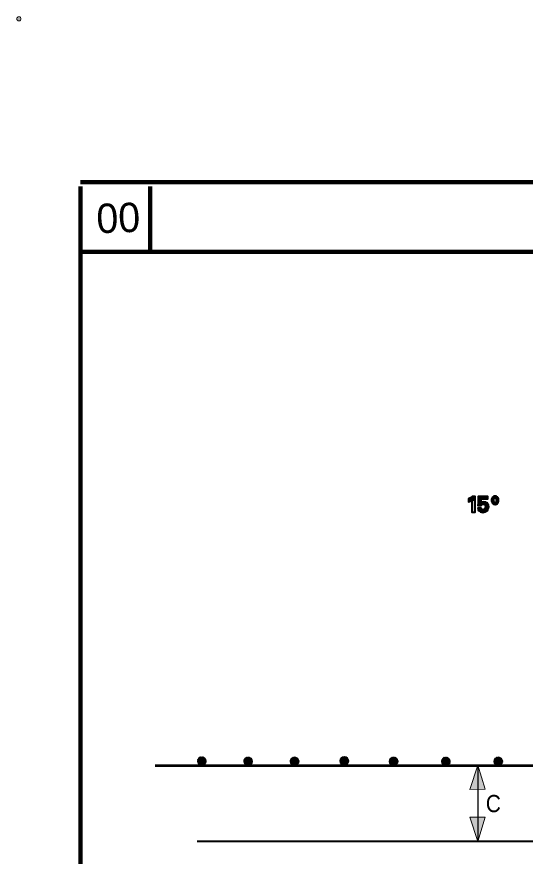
# Model space of a CAD drawing. Extents: x -8731 to 1827, y -68360 to -56618.
# Drawn here: x 231 to 642, y -67843 to -67164 of the extents above; entities that cross this region are included whole.
import ezdxf

# ---------------------------------------------------------------- set-up
doc = ezdxf.new("R2010")
doc.units = 0
doc.header["$LTSCALE"] = 6.7
doc.header["$PDMODE"] = 32
doc.header["$PDSIZE"] = 3.35
doc.layers.add('1', color=7, linetype='Continuous', lineweight=13)
doc.layers.add('3', color=7, linetype='Continuous', lineweight=40)

msp = doc.modelspace()

# ---------------------------------------------------------------- hatches: boundary and pattern name
at = {"layer": '1'}
for points in [[(604.1, -67769.28), (597.6, -67788.98), (609.84, -67788.82)], [(604.1, -67831.06), (597.6, -67811.36), (609.84, -67811.54)]]:
    msp.add_hatch(color=256, dxfattribs=at).paths.add_polyline_path(points)
at = {"layer": '3'}
for points in [[(596.32, -67555.88), (596.32, -67556.28), (597.26, -67555.88), (598.26, -67555.32), (599.24, -67554.68), (601.94, -67554.68), (601.94, -67553.72), (601.94, -67553.22), (601.94, -67552.46), (601.94, -67551.84), (599.48, -67551.84), (598.66, -67552.46), (597.42, -67553.22), (596.32, -67553.72), (596.32, -67554.68), (596.32, -67555.32)], [(604.1, -67558.64), (604.08, -67559.3), (606.76, -67559.3), (607.1, -67558.64), (607.1, -67558.64), (607.1, -67558.64), (607.1, -67558.64), (607.64, -67558.18), (607.76, -67558.16), (608.32, -67558), (612.18, -67558), (611.78, -67557.32), (611.3, -67557), (606.6, -67557), (606.62, -67556.44), (606.62, -67556.4), (606.78, -67553.88), (612, -67553.88), (612, -67551.84), (604.38, -67551.84), (604.3, -67553.88), (604.18, -67556.4), (604.18, -67556.44), (604.18, -67557), (604.16, -67557.32), (604.14, -67558), (604.12, -67558.16), (604.12, -67558.18), (604.1, -67558.64), (604.1, -67558.64)], [(615.18, -67556.18), (615.2, -67556.32), (617.06, -67556.32), (617.02, -67556.18), (616.9, -67555.76), (616.9, -67555.68), (616.84, -67554.98), (616.84, -67554.96), (616.84, -67554.88), (616.84, -67554.82), (616.9, -67554.16), (616.94, -67554.04), (617.06, -67553.62), (617.1, -67553.46), (617.14, -67553.44), (617.14, -67553.44), (617.16, -67553.4), (617.48, -67553.06), (617.56, -67553.04), (617.9, -67552.94), (620.28, -67552.94), (620.02, -67552.48), (619.98, -67552.38), (619.06, -67551.8), (619, -67551.78), (617.9, -67551.62), (616.96, -67551.78), (616.76, -67551.8), (615.92, -67552.38), (615.78, -67552.48), (615.54, -67552.94), (615.5, -67553.04), (615.48, -67553.06), (615.3, -67553.4), (615.3, -67553.44), (615.28, -67553.46), (615.2, -67553.62), (615.14, -67554.04), (615.14, -67554.16), (615.06, -67554.82), (615.04, -67554.88), (615.02, -67554.96), (615.02, -67554.98), (615.12, -67555.68), (615.14, -67555.76)], [(599.24, -67556.28), (599.24, -67564.56), (601.94, -67564.56), (601.94, -67556.28), (601.94, -67555.88), (601.94, -67555.32), (601.94, -67554.68), (599.24, -67554.68), (599.24, -67555.32), (599.24, -67555.88)], [(607.46, -67556.44), (606.6, -67557), (611.3, -67557), (610.52, -67556.44), (610.34, -67556.4), (607.5, -67556.4)], [(608.94, -67556.12), (607.5, -67556.4), (610.34, -67556.4), (608.94, -67556.12)], [(608.82, -67562.56), (608.3, -67562.72), (611.94, -67562.72), (612.06, -67562.56), (612.06, -67562.54), (612.1, -67562.5), (612.38, -67562.06), (612.46, -67561.98), (612.46, -67561.94), (612.6, -67561.08), (612.76, -67560.22), (612.78, -67560.12), (612.66, -67559.4), (612.66, -67559.3), (612.54, -67558.64), (612.54, -67558.64), (612.54, -67558.64), (612.28, -67558.18), (612.26, -67558.16), (612.18, -67558), (608.32, -67558), (609.08, -67558.16), (609.12, -67558.18), (609.62, -67558.64), (609.62, -67558.64), (609.62, -67558.64), (609.94, -67559.3), (609.98, -67559.4), (610.06, -67560.12), (610.08, -67560.22), (609.98, -67561.08), (609.66, -67561.94), (609.62, -67561.98), (609.54, -67562.06), (609.06, -67562.5), (608.92, -67562.54)], [(615.66, -67557.28), (615.72, -67557.4), (619.96, -67557.4), (620.1, -67557.28), (620.24, -67556.96), (617.94, -67556.96), (617.46, -67556.86), (617.42, -67556.8), (617.1, -67556.44), (617.06, -67556.36), (617.06, -67556.32), (615.2, -67556.32), (615.22, -67556.36), (615.26, -67556.44), (615.44, -67556.8), (615.46, -67556.86), (615.52, -67556.96)], [(617.78, -67558.28), (618, -67558.3), (618.14, -67558.28), (618.28, -67558.24), (618.8, -67558.12), (619.22, -67558.04), (619.96, -67557.4), (615.72, -67557.4), (616.58, -67558.04), (616.7, -67558.12), (617.54, -67558.24)], [(618.26, -67556.86), (617.94, -67556.96), (620.24, -67556.96), (620.3, -67556.86), (620.3, -67556.8), (620.5, -67556.44), (620.52, -67556.36), (620.54, -67556.32), (620.6, -67556.18), (620.66, -67555.76), (620.66, -67555.68), (620.74, -67554.98), (620.76, -67554.96), (620.76, -67554.88), (620.78, -67554.82), (620.66, -67554.16), (620.66, -67554.04), (620.6, -67553.62), (620.58, -67553.46), (620.56, -67553.44), (620.54, -67553.4), (620.54, -67553.4), (620.34, -67553.06), (620.34, -67553.06), (620.34, -67553.04), (620.28, -67552.94), (617.9, -67552.94), (618.3, -67553.04), (618.34, -67553.06), (618.66, -67553.4), (618.68, -67553.44), (618.68, -67553.46), (618.74, -67553.62), (618.9, -67554.04), (618.9, -67554.16), (618.96, -67554.82), (618.98, -67554.88), (618.96, -67554.96), (618.96, -67554.98), (618.9, -67555.68), (618.88, -67555.76), (618.76, -67556.18), (618.74, -67556.32), (618.72, -67556.36), (618.66, -67556.44), (618.38, -67556.8)], [(606.24, -67564.46), (608.02, -67564.76), (609.82, -67564.46), (609.82, -67564.46), (609.88, -67564.46), (611.16, -67563.66), (611.46, -67563.48), (611.94, -67562.72), (608.3, -67562.72), (607.52, -67562.56), (607.48, -67562.54), (607.44, -67562.5), (606.96, -67562.06), (606.94, -67561.98), (606.94, -67561.94), (606.8, -67561.36), (604.06, -67561.36), (604.14, -67561.94), (604.14, -67561.98), (604.16, -67562.06), (604.22, -67562.5), (604.22, -67562.54), (604.24, -67562.56), (604.34, -67562.72), (604.82, -67563.48), (604.94, -67563.66), (606.22, -67564.46)]]:
    msp.add_hatch(color=256, dxfattribs=at).paths.add_polyline_path(points)

# ---------------------------------------------------------------- linework, layer by layer
at = {"layer": '1', "lineweight": 100}
for p, q in [((1774.98, -67297.56), (282.74, -67297.56)), ((338.98, -67301.04), (338.98, -67353.8)), ((1774.98, -67353.8), (282.74, -67353.8))]:
    msp.add_line(p, q, dxfattribs=at)
at = {"layer": '1'}
for p, q in [((377.2, -67766.3), (380.94, -67762.56)), ((377.2, -67766.6), (381.26, -67762.7)), ((377.2, -67765.84), (380.34, -67762.7)), ((377.2, -67765.4), (379.9, -67762.7)), ((377.34, -67766.9), (381.7, -67762.7)), ((377.34, -67764.96), (379.46, -67762.7)), ((377.5, -67767.36), (382, -67762.7)), ((377.5, -67767.8), (382.3, -67763)), ((414.7, -67766.44), (418.46, -67762.7)), ((414.7, -67766.76), (418.74, -67762.84)), ((414.7, -67766), (417.86, -67762.84)), ((414.7, -67765.56), (417.4, -67762.84)), ((414.86, -67767.04), (419.2, -67762.84)), ((414.86, -67765.1), (416.94, -67762.84)), ((415, -67767.5), (419.5, -67762.84)), ((452.34, -67766.44), (456.1, -67762.7)), ((452.34, -67766.76), (456.4, -67762.84)), ((452.34, -67766), (455.5, -67762.84)), ((452.34, -67765.56), (455.06, -67762.84)), ((452.5, -67767.04), (456.86, -67762.84)), ((452.5, -67765.1), (454.6, -67762.84)), ((452.66, -67767.5), (457.14, -67762.84)), ((492.54, -67766.16), (496.3, -67762.4)), ((492.54, -67766.44), (496.6, -67762.56)), ((492.54, -67765.7), (495.7, -67762.56)), ((492.54, -67765.24), (495.26, -67762.56)), ((492.7, -67766.76), (497.06, -67762.56)), ((492.7, -67764.8), (494.8, -67762.56)), ((492.86, -67767.2), (497.34, -67762.56)), ((492.86, -67767.64), (497.66, -67762.84)), ((493, -67767.96), (498.1, -67763)), ((532.46, -67766.44), (536.2, -67762.7)), ((532.46, -67766.76), (536.5, -67762.84)), ((532.46, -67766), (535.6, -67762.84)), ((532.46, -67765.56), (535.14, -67762.84)), ((532.6, -67767.04), (536.94, -67762.84)), ((532.6, -67765.1), (534.7, -67762.84)), ((532.74, -67767.5), (537.26, -67762.84)), ((574.6, -67766.6), (578.34, -67762.84)), ((574.6, -67766.9), (578.66, -67763)), ((574.6, -67766.16), (577.74, -67763)), ((574.6, -67765.7), (577.3, -67763)), ((574.74, -67767.2), (579.1, -67763)), ((574.74, -67765.24), (576.86, -67763)), ((574.9, -67767.64), (579.4, -67763)), ((617.06, -67766.44), (620.8, -67762.7)), ((617.06, -67766.76), (621.1, -67762.84)), ((617.06, -67766), (620.2, -67762.84)), ((617.06, -67765.56), (619.74, -67762.84)), ((617.2, -67767.04), (621.54, -67762.84)), ((617.2, -67765.1), (619.3, -67762.84)), ((617.34, -67767.5), (621.86, -67762.84)), ((377.66, -67768.1), (382.74, -67763.16)), ((377.94, -67768.24), (382.9, -67763.3)), ((378.1, -67768.7), (383.2, -67763.6)), ((378.4, -67768.84), (383.34, -67763.9)), ((378.7, -67769), (383.66, -67764.04)), ((379, -67769.16), (383.8, -67764.5)), ((379.46, -67769.3), (383.94, -67764.8)), ((379.6, -67769.6), (384.1, -67764.96)), ((380.06, -67769.6), (384.26, -67765.4)), ((380.34, -67769.6), (384.26, -67765.84)), ((380.8, -67769.6), (384.26, -67766.16)), ((381.26, -67769.6), (384.26, -67766.6)), ((381.86, -67769.44), (384.1, -67767.36)), ((415, -67767.96), (419.8, -67763.16)), ((415.14, -67768.24), (420.26, -67763.3)), ((415.46, -67768.4), (420.4, -67763.44)), ((415.6, -67768.84), (420.7, -67763.76)), ((415.9, -67769), (420.86, -67764.04)), ((416.2, -67769.16), (421.14, -67764.2)), ((416.5, -67769.3), (421.3, -67764.64)), ((416.94, -67769.44), (421.46, -67764.96)), ((417.1, -67769.76), (421.6, -67765.1)), ((417.54, -67769.76), (421.74, -67765.56)), ((417.86, -67769.76), (421.74, -67766)), ((418.3, -67769.76), (421.74, -67766.3)), ((418.74, -67769.76), (421.74, -67766.76)), ((419.34, -67769.6), (421.6, -67767.5)), ((452.66, -67767.96), (457.46, -67763.16)), ((452.8, -67768.24), (457.9, -67763.3)), ((453.1, -67768.4), (458.06, -67763.44)), ((453.26, -67768.84), (458.34, -67763.76)), ((453.54, -67769), (458.5, -67764.04)), ((453.86, -67769.16), (458.8, -67764.2)), ((454.14, -67769.3), (458.94, -67764.64)), ((454.6, -67769.44), (459.1, -67764.96)), ((454.74, -67769.76), (459.26, -67765.1)), ((455.2, -67769.76), (459.4, -67765.56)), ((455.5, -67769.76), (459.4, -67766)), ((455.94, -67769.76), (459.4, -67766.3)), ((456.4, -67769.76), (459.4, -67766.76)), ((457, -67769.6), (459.26, -67767.5)), ((493.3, -67768.1), (498.26, -67763.16)), ((493.46, -67768.56), (498.54, -67763.44)), ((493.74, -67768.7), (498.7, -67763.76)), ((494.06, -67768.84), (499, -67763.9)), ((494.34, -67769), (499.14, -67764.36)), ((494.8, -67769.16), (499.3, -67764.64)), ((494.94, -67769.44), (499.46, -67764.8)), ((495.4, -67769.44), (499.6, -67765.24)), ((495.7, -67769.44), (499.6, -67765.7)), ((496.14, -67769.44), (499.6, -67766)), ((496.6, -67769.44), (499.6, -67766.44)), ((497.2, -67769.3), (499.46, -67767.2)), ((532.74, -67767.96), (537.54, -67763.16)), ((532.9, -67768.24), (538, -67763.3)), ((533.2, -67768.4), (538.14, -67763.44)), ((533.34, -67768.84), (538.46, -67763.76)), ((533.66, -67769), (538.6, -67764.04)), ((533.94, -67769.16), (538.9, -67764.2)), ((534.26, -67769.3), (539.06, -67764.64)), ((534.7, -67769.44), (539.2, -67764.96)), ((534.86, -67769.76), (539.34, -67765.1)), ((535.3, -67769.76), (539.5, -67765.56)), ((535.6, -67769.76), (539.5, -67766)), ((536.06, -67769.76), (539.5, -67766.3)), ((536.5, -67769.76), (539.5, -67766.76)), ((537.1, -67769.6), (539.34, -67767.5)), ((574.9, -67768.1), (579.7, -67763.3)), ((575.06, -67768.4), (580.14, -67763.44)), ((575.34, -67768.56), (580.3, -67763.6)), ((575.5, -67769), (580.6, -67763.9)), ((575.8, -67769.16), (580.74, -67764.2)), ((576.1, -67769.3), (581.06, -67764.36)), ((576.4, -67769.44), (581.2, -67764.8)), ((576.86, -67769.6), (581.34, -67765.1)), ((577, -67769.9), (581.5, -67765.24)), ((577.46, -67769.9), (581.66, -67765.7)), ((577.74, -67769.9), (581.66, -67766.16)), ((578.2, -67769.9), (581.66, -67766.44)), ((578.66, -67769.9), (581.66, -67766.9)), ((579.26, -67769.76), (581.5, -67767.64)), ((617.34, -67767.96), (622.14, -67763.16)), ((617.5, -67768.24), (622.6, -67763.3)), ((617.8, -67768.4), (622.74, -67763.44)), ((617.94, -67768.84), (623.06, -67763.76)), ((618.26, -67769), (623.2, -67764.04)), ((618.54, -67769.16), (623.5, -67764.2)), ((618.86, -67769.3), (623.66, -67764.64)), ((619.3, -67769.44), (623.8, -67764.96)), ((619.46, -67769.76), (623.94, -67765.1)), ((619.9, -67769.76), (624.1, -67765.56)), ((620.2, -67769.76), (624.1, -67766)), ((620.66, -67769.76), (624.1, -67766.3)), ((621.1, -67769.76), (624.1, -67766.76)), ((621.7, -67769.6), (623.94, -67767.5))]:
    msp.add_line(p, q, dxfattribs=at)
at = {"layer": '1', "lineweight": 100}
msp.add_lwpolyline([(282.74, -67301.04), (282.74, -68319), (1773.5, -68319)], dxfattribs=at)
at = {"layer": '1'}
for points in [[(604.1, -67769.28), (597.6, -67788.98), (609.84, -67788.82)], [(604.1, -67831.06), (597.6, -67811.36), (609.84, -67811.54)]]:
    msp.add_lwpolyline(points, close=True, dxfattribs=at)
for centre in [(380.65, -67766.15), (418.15, -67766.3), (455.8, -67766.3), (496, -67766), (535.9, -67766.3), (578.05, -67766.45), (620.5, -67766.3)]:
    msp.add_circle(centre, 3.52, dxfattribs=at)
msp.add_point((232.8, -67165.34), dxfattribs=at)
at = {"layer": '3', "lineweight": 53}
msp.add_line((896.2, -67769.9), (343, -67769.9), dxfattribs=at)
at = {"layer": '3', "lineweight": 25}
msp.add_line((604.12, -67831.1), (604.12, -67769.9), dxfattribs=at)
at = {"layer": '3'}
msp.add_line((877.46, -67831.1), (376.9, -67831.1), dxfattribs=at)
for points in [[(596.32, -67555.88), (596.32, -67556.28), (597.26, -67555.88), (598.26, -67555.32), (599.24, -67554.68), (601.94, -67554.68), (601.94, -67553.72), (601.94, -67553.22), (601.94, -67552.46), (601.94, -67551.84), (599.48, -67551.84), (598.66, -67552.46), (597.42, -67553.22), (596.32, -67553.72), (596.32, -67554.68), (596.32, -67555.32)], [(604.1, -67558.64), (604.08, -67559.3), (606.76, -67559.3), (607.1, -67558.64), (607.1, -67558.64), (607.1, -67558.64), (607.1, -67558.64), (607.64, -67558.18), (607.76, -67558.16), (608.32, -67558), (612.18, -67558), (611.78, -67557.32), (611.3, -67557), (606.6, -67557), (606.62, -67556.44), (606.62, -67556.4), (606.78, -67553.88), (612, -67553.88), (612, -67551.84), (604.38, -67551.84), (604.3, -67553.88), (604.18, -67556.4), (604.18, -67556.44), (604.18, -67557), (604.16, -67557.32), (604.14, -67558), (604.12, -67558.16), (604.12, -67558.18), (604.1, -67558.64), (604.1, -67558.64)], [(615.18, -67556.18), (615.2, -67556.32), (617.06, -67556.32), (617.02, -67556.18), (616.9, -67555.76), (616.9, -67555.68), (616.84, -67554.98), (616.84, -67554.96), (616.84, -67554.88), (616.84, -67554.82), (616.9, -67554.16), (616.94, -67554.04), (617.06, -67553.62), (617.1, -67553.46), (617.14, -67553.44), (617.14, -67553.44), (617.16, -67553.4), (617.48, -67553.06), (617.56, -67553.04), (617.9, -67552.94), (620.28, -67552.94), (620.02, -67552.48), (619.98, -67552.38), (619.06, -67551.8), (619, -67551.78), (617.9, -67551.62), (616.96, -67551.78), (616.76, -67551.8), (615.92, -67552.38), (615.78, -67552.48), (615.54, -67552.94), (615.5, -67553.04), (615.48, -67553.06), (615.3, -67553.4), (615.3, -67553.44), (615.28, -67553.46), (615.2, -67553.62), (615.14, -67554.04), (615.14, -67554.16), (615.06, -67554.82), (615.04, -67554.88), (615.02, -67554.96), (615.02, -67554.98), (615.12, -67555.68), (615.14, -67555.76)], [(599.24, -67556.28), (599.24, -67564.56), (601.94, -67564.56), (601.94, -67556.28), (601.94, -67555.88), (601.94, -67555.32), (601.94, -67554.68), (599.24, -67554.68), (599.24, -67555.32), (599.24, -67555.88)], [(607.46, -67556.44), (606.6, -67557), (611.3, -67557), (610.52, -67556.44), (610.34, -67556.4), (607.5, -67556.4)], [(608.94, -67556.12), (607.5, -67556.4), (610.34, -67556.4), (608.94, -67556.12)], [(608.82, -67562.56), (608.3, -67562.72), (611.94, -67562.72), (612.06, -67562.56), (612.06, -67562.54), (612.1, -67562.5), (612.38, -67562.06), (612.46, -67561.98), (612.46, -67561.94), (612.6, -67561.08), (612.76, -67560.22), (612.78, -67560.12), (612.66, -67559.4), (612.66, -67559.3), (612.54, -67558.64), (612.54, -67558.64), (612.54, -67558.64), (612.28, -67558.18), (612.26, -67558.16), (612.18, -67558), (608.32, -67558), (609.08, -67558.16), (609.12, -67558.18), (609.62, -67558.64), (609.62, -67558.64), (609.62, -67558.64), (609.94, -67559.3), (609.98, -67559.4), (610.06, -67560.12), (610.08, -67560.22), (609.98, -67561.08), (609.66, -67561.94), (609.62, -67561.98), (609.54, -67562.06), (609.06, -67562.5), (608.92, -67562.54)], [(615.66, -67557.28), (615.72, -67557.4), (619.96, -67557.4), (620.1, -67557.28), (620.24, -67556.96), (617.94, -67556.96), (617.46, -67556.86), (617.42, -67556.8), (617.1, -67556.44), (617.06, -67556.36), (617.06, -67556.32), (615.2, -67556.32), (615.22, -67556.36), (615.26, -67556.44), (615.44, -67556.8), (615.46, -67556.86), (615.52, -67556.96)], [(617.78, -67558.28), (618, -67558.3), (618.14, -67558.28), (618.28, -67558.24), (618.8, -67558.12), (619.22, -67558.04), (619.96, -67557.4), (615.72, -67557.4), (616.58, -67558.04), (616.7, -67558.12), (617.54, -67558.24)], [(618.26, -67556.86), (617.94, -67556.96), (620.24, -67556.96), (620.3, -67556.86), (620.3, -67556.8), (620.5, -67556.44), (620.52, -67556.36), (620.54, -67556.32), (620.6, -67556.18), (620.66, -67555.76), (620.66, -67555.68), (620.74, -67554.98), (620.76, -67554.96), (620.76, -67554.88), (620.78, -67554.82), (620.66, -67554.16), (620.66, -67554.04), (620.6, -67553.62), (620.58, -67553.46), (620.56, -67553.44), (620.54, -67553.4), (620.54, -67553.4), (620.34, -67553.06), (620.34, -67553.06), (620.34, -67553.04), (620.28, -67552.94), (617.9, -67552.94), (618.3, -67553.04), (618.34, -67553.06), (618.66, -67553.4), (618.68, -67553.44), (618.68, -67553.46), (618.74, -67553.62), (618.9, -67554.04), (618.9, -67554.16), (618.96, -67554.82), (618.98, -67554.88), (618.96, -67554.96), (618.96, -67554.98), (618.9, -67555.68), (618.88, -67555.76), (618.76, -67556.18), (618.74, -67556.32), (618.72, -67556.36), (618.66, -67556.44), (618.38, -67556.8)], [(606.24, -67564.46), (608.02, -67564.76), (609.82, -67564.46), (609.82, -67564.46), (609.88, -67564.46), (611.16, -67563.66), (611.46, -67563.48), (611.94, -67562.72), (608.3, -67562.72), (607.52, -67562.56), (607.48, -67562.54), (607.44, -67562.5), (606.96, -67562.06), (606.94, -67561.98), (606.94, -67561.94), (606.8, -67561.36), (604.06, -67561.36), (604.14, -67561.94), (604.14, -67561.98), (604.16, -67562.06), (604.22, -67562.5), (604.22, -67562.54), (604.24, -67562.56), (604.34, -67562.72), (604.82, -67563.48), (604.94, -67563.66), (606.22, -67564.46)]]:
    msp.add_lwpolyline(points, close=True, dxfattribs=at)

# ---------------------------------------------------------------- texts
at = {"layer": '1'}
msp.add_text('00', height=23.78, rotation=2.121, dxfattribs=at).set_placement((295.94, -67338.94))
at = {"layer": '3', "width": 0.9}
msp.add_text('C', height=13.95, dxfattribs=at).set_placement((610.46, -67807.4))

doc.saveas('drawing.dxf')
